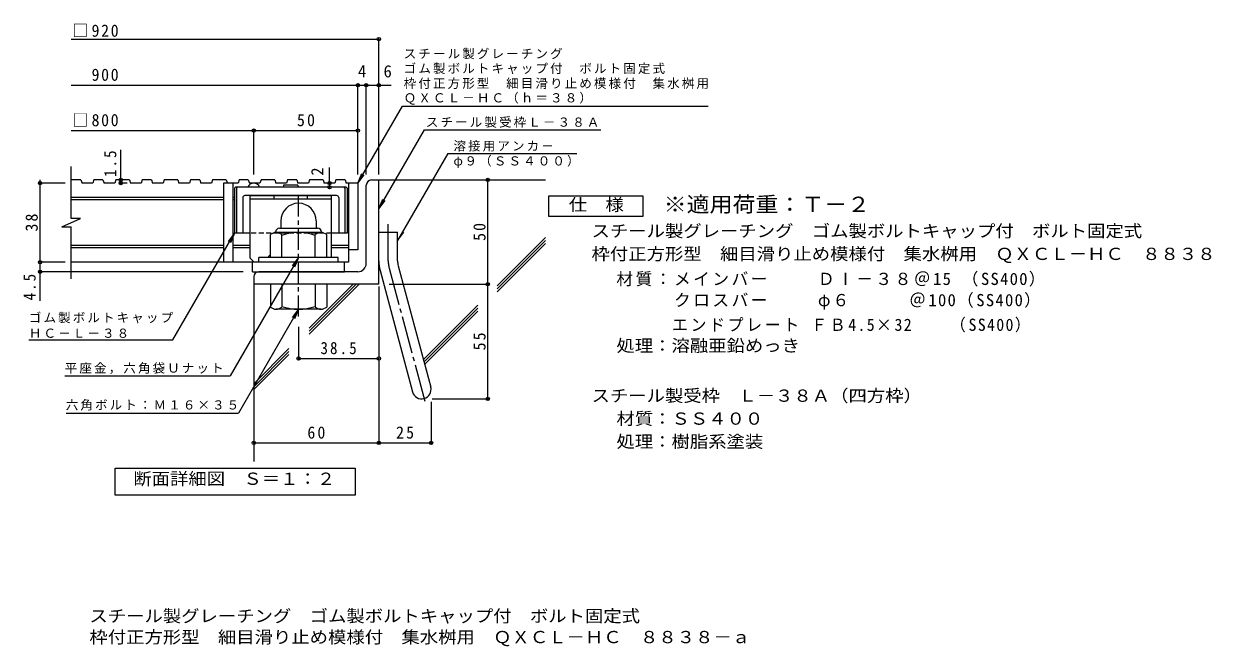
# Model space of a CAD drawing. Units: millimetres on the paper, enlarged 10 times, with parts at other scales. Extents: x -2136 to 2339, y -1943 to 1784.
# Drawn here: x -509 to 2339, y -1943 to -450 of the extents above; entities that cross this region are included whole.
import ezdxf
from ezdxf.enums import TextEntityAlignment as Align

# ---------------------------------------------------------------- set-up
doc = ezdxf.new("R2010")
doc.units = ezdxf.units.MM
doc.header["$LTSCALE"] = 10
doc.header["$PDMODE"] = 32
doc.header["$PDSIZE"] = 8
for name, pattern in [('CHAIN1', [8, 5, -1, 1, -1]), ('CHAIN2', [12, 9, -1, 1, -1]), ('DASHED1', [1.8, 1.2, -0.6])]:
    doc.linetypes.add(name, pattern=pattern)
for name, color, linetype, lineweight in [('D-1', 2, 'Continuous', 9), ('D-2', 3, 'Continuous', 9), ('D-4', 7, 'Continuous', 9), ('D-5', 7, 'Continuous', 9), ('D-6', 6, 'Continuous', 9), ('D-7', 6, 'Continuous', 9), ('D-8', 4, 'Continuous', 9)]:
    doc.layers.add(name, color=color, linetype=linetype, lineweight=lineweight)
doc.layers.add('F-4_F-4ﾚｲﾔ', color=2, linetype='Continuous')
doc.styles.add('ＭＳ ゴシック', font='')
doc.styles.get('ＭＳ ゴシック').set_extended_font_data('MS Gothic')

msp = doc.modelspace()

# ---------------------------------------------------------------- linework, layer by layer
at = {"layer": 'D-1'}
for p, q in [((325.34, -824.71), (342.84, -824.71)), ((342.84, -1074.71), (342.84, -824.71)), ((312.84, -1024.71), (312.84, -837.21)), ((107.84, -923.21), (107.84, -940.71)), ((192.84, -923.16), (192.84, -940.71)), ((82.84, -1010.71), (82.84, -955.91)), ((95.34, -949.71), (95.34, -950.71)), ((204.09, -950.71), (96.59, -950.71)), ((104.34, -940.71), (196.34, -940.71)), ((110.34, -1010.71), (110.34, -955.91)), ((190.34, -1010.71), (190.34, -955.91)), ((205.34, -949.71), (205.34, -950.71)), ((217.84, -1010.71), (217.84, -955.91)), ((342.84, -949.71), (387.84, -949.71)), ((387.84, -1018.79), (387.84, -949.71)), ((245.34, -1010.71), (55.34, -1010.71)), ((55.34, -1022.21), (55.34, -1010.71)), ((245.34, -1022.21), (245.34, -1010.71)), ((292.84, -1044.71), (55.34, -1044.71)), ((345.91, -1042.08), (423.87, -1333.04)), ((389.37, -1030.44), (467.33, -1321.39)), ((42.84, -1057.21), (42.84, -1074.71)), ((342.84, -1074.71), (42.84, -1074.71)), ((82.84, -1074.71), (82.84, -1129.52)), ((110.34, -1074.71), (110.34, -1129.52)), ((190.34, -1074.71), (190.34, -1129.52)), ((217.84, -1074.71), (217.84, -1129.52)), ((95.34, -1135.71), (95.34, -1134.71)), ((204.09, -1134.71), (96.59, -1134.71)), ((205.34, -1135.71), (205.34, -1134.71))]:
    msp.add_line(p, q, dxfattribs=at)
at = {"layer": 'D-1', "linetype": 'CHAIN1'}
msp.add_line((150.34, -1152.24), (150.34, -859.21), dxfattribs=at)
at = {"layer": 'D-1', "linetype": 'CHAIN2'}
for p, q in [((365.34, -1018.79), (365.34, -930.69)), ((367.64, -1036.26), (454.95, -1362.09))]:
    msp.add_line(p, q, dxfattribs=at)
at = {"layer": 'D-1'}
for centre, radius, start, end in [((325.34, -837.21), 12.5, 90, 180), ((150.34, -923.21), 42.5, 90, 180), ((150.39, -923.16), 42.45, 0, 90), ((96.59, -971.51), 20.8, 48.62012, 131.38165), ((104.34, -949.71), 9, 90, 180), ((150.34, -1070.71), 120, 70.52881, 109.47119), ((204.09, -971.51), 20.8, 48.61835, 131.37988), ((196.34, -949.71), 9, 0, 90), ((292.84, -1024.71), 20, 270, 0), ((432.84, -1018.79), 90, 180, 195), ((432.84, -1018.79), 45, 180, 195.00002), ((55.34, -1057.21), 12.5, 90, 180), ((96.59, -1113.91), 20.8, 228.61835, 311.37988), ((150.34, -1014.71), 120, 250.52881, 289.47119), ((204.09, -1113.91), 20.8, 228.62012, 311.38165), ((445.6, -1327.21), 22.5, 195.00014, 14.99991)]:
    msp.add_arc(centre, radius, start, end, dxfattribs=at)
at = {"layer": 'D-1', "linetype": 'CHAIN2'}
msp.add_arc((432.84, -1018.79), 67.5, 180, 194.99995, dxfattribs=at)
at = {"layer": 'D-2'}
for p, q in [((-371.31, -824.71), (-394.83, -824.71)), ((-371.31, -824.71), (-368.75, -832.21)), ((-318.59, -824.71), (-316.03, -832.21)), ((-255.18, -824.71), (-252.62, -832.21)), ((-202.46, -824.71), (-199.9, -832.21)), ((-139.04, -824.71), (-136.49, -832.21)), ((-86.33, -824.71), (-83.77, -832.21)), ((-22.91, -824.71), (-20.35, -832.21)), ((29.8, -824.71), (32.36, -832.21)), ((93.22, -824.71), (95.78, -832.21)), ((145.94, -824.71), (148.49, -832.21)), ((209.35, -824.71), (211.91, -832.21)), ((262.07, -824.71), (264.63, -832.21)), ((-343.18, -832.21), (-368.75, -832.21)), ((-290.47, -832.21), (-316.03, -832.21)), ((-227.05, -832.21), (-252.62, -832.21)), ((-174.34, -832.21), (-199.9, -832.21)), ((-110.92, -832.21), (-136.49, -832.21)), ((-58.2, -832.21), (-83.77, -832.21)), ((-29.66, -832.21), (-29.66, -1022.21)), ((5.21, -832.21), (-29.66, -832.21)), ((-7.16, -832.21), (-7.16, -1022.21)), ((57.93, -832.21), (32.36, -832.21)), ((174.06, -832.21), (148.49, -832.21)), ((292.84, -832.21), (264.63, -832.21)), ((270.34, -832.21), (270.34, -1022.21)), ((292.84, -832.21), (292.84, -992.21)), ((-29.66, -867.21), (-394.83, -867.21)), ((-29.66, -872.21), (-394.83, -872.21)), ((-3.41, -867.21), (-7.16, -867.21)), ((-3.41, -872.21), (-7.16, -872.21)), ((270.34, -867.21), (266.59, -867.21)), ((270.34, -872.21), (266.59, -872.21)), ((-416.94, -937.57), (-372.35, -916.86)), ((-416.94, -937.57), (-394.83, -937.57)), ((-394.83, -1062.21), (-394.83, -937.57)), ((-29.66, -982.21), (-394.83, -982.21)), ((-29.66, -987.21), (-394.83, -987.21)), ((34.09, -982.21), (-7.16, -982.21)), ((34.09, -987.21), (-7.16, -987.21)), ((270.34, -982.21), (229.09, -982.21)), ((270.34, -987.21), (229.09, -987.21)), ((292.84, -992.21), (270.44, -992.21)), ((270.34, -1022.21), (-394.83, -1022.21)), ((40.34, -1044.71), (40.34, -1022.21)), ((260.34, -1044.71), (260.34, -1022.21)), ((40.34, -1044.71), (260.34, -1044.71))]:
    msp.add_line(p, q, dxfattribs=at)
for points in [[(-372.35, -916.86), (-394.83, -916.86), (-394.83, -792.21)], [(-318.59, -824.71), (-340.63, -824.71), (-343.18, -832.21)], [(-255.18, -824.71), (-287.91, -824.71), (-290.47, -832.21)], [(-202.46, -824.71), (-224.5, -824.71), (-227.05, -832.21)], [(-139.04, -824.71), (-171.78, -824.71), (-174.34, -832.21)], [(-86.33, -824.71), (-108.36, -824.71), (-110.92, -832.21)], [(-22.91, -824.71), (-55.65, -824.71), (-58.2, -832.21)], [(29.8, -824.71), (7.77, -824.71), (5.21, -832.21)], [(93.22, -824.71), (60.48, -824.71), (57.93, -832.21)], [(145.94, -824.71), (123.9, -824.71), (121.34, -832.21), (95.78, -832.21)], [(209.35, -824.71), (176.62, -824.71), (174.06, -832.21)], [(262.07, -824.71), (240.03, -824.71), (237.48, -832.21), (211.91, -832.21)]]:
    msp.add_lwpolyline(points, dxfattribs=at)
msp.add_arc((42.84, -847.21), 15, 19.48201, 160.51799, dxfattribs=at)
at = {"layer": 'D-4'}
for p, q in [((342.84, -811.76), (342.84, -483.85)), ((-394.83, -486.85), (342.84, -486.85)), ((-394.83, -597.54), (372.21, -597.54)), ((292.84, -811.76), (292.84, -594.54)), ((312.84, -811.76), (312.84, -594.54)), ((-394.83, -706.29), (292.84, -706.29)), ((42.84, -811.76), (42.84, -703.29)), ((-276.12, -832.21), (-276.12, -752.6)), ((224.69, -832.21), (224.69, -794.56)), ((-469.54, -832.21), (-469.54, -824.71)), ((604.12, -1349.71), (604.12, -824.71)), ((-409.54, -832.21), (-472.54, -832.21)), ((-469.54, -1114.98), (-469.54, -832.21)), ((-260.37, -832.21), (-279.12, -832.21)), ((224.69, -842.21), (224.69, -832.21)), ((-409.54, -1022.21), (-472.54, -1022.21)), ((17.84, -1044.71), (-472.54, -1044.71)), ((342.84, -1080.15), (342.84, -1458.47)), ((367.84, -1074.71), (607.12, -1074.71)), ((150.34, -1177.24), (150.34, -1255.89)), ((150.34, -1252.89), (342.84, -1252.89)), ((468.1, -1357.21), (468.1, -1458.47)), ((470.6, -1349.71), (607.12, -1349.71)), ((42.84, -1455.47), (468.1, -1455.47))]:
    msp.add_line(p, q, dxfattribs=at)
at = {"layer": 'D-4', "color": 2}
msp.add_lwpolyline([(-289.15, -1580.63), (-289.15, -1515.63), (285.85, -1515.63), (285.85, -1580.63)], close=True, dxfattribs=at)
at = {"layer": 'D-4'}
for p in [(342.84, -486.85), (292.84, -597.54), (312.84, -597.54), (342.84, -597.54), (42.84, -706.29), (292.84, -706.29), (-276.12, -824.71), (604.12, -824.71), (-469.54, -832.21), (-276.12, -832.21), (224.69, -832.21), (224.69, -842.21), (-469.54, -1022.21), (-469.54, -1044.71), (604.12, -1074.71), (150.34, -1252.89), (342.84, -1252.89), (604.12, -1349.71), (42.84, -1455.47), (342.84, -1455.47), (468.1, -1455.47)]:
    msp.add_point(p, dxfattribs=at)
at = {"layer": 'D-5'}
for p, q in [((292.84, -832.21), (399.27, -647.88)), ((399.27, -647.88), (1132.49, -647.88)), ((342.84, -894.13), (452.45, -704.28)), ((452.45, -704.28), (875.27, -704.28)), ((508.13, -761.37), (387.84, -969.71)), ((508.13, -761.37), (817.53, -761.37)), ((292.84, -832.21), (302.41, -809.12)), ((292.84, -832.21), (308.06, -812.38)), ((342.84, -894.13), (352.41, -871.04)), ((342.84, -894.13), (358.06, -874.3)), ((-151.24, -1208.25), (-3.41, -952.21)), ((-3.41, -952.21), (-18.63, -972.05)), ((-3.41, -952.21), (-12.98, -975.31)), ((387.84, -969.71), (403.06, -949.88)), ((150.34, -1010.71), (-13.62, -1294.7)), ((150.34, -1010.71), (135.12, -1030.55)), ((150.34, -1010.71), (140.77, -1033.81)), ((150.34, -1134.71), (6.27, -1384.25)), ((150.34, -1134.71), (135.12, -1154.55)), ((150.34, -1134.71), (140.77, -1157.81)), ((-496.24, -1208.25), (-151.24, -1208.25)), ((-410.19, -1294.7), (-13.62, -1294.7)), ((-406.87, -1384.25), (6.27, -1384.25))]:
    msp.add_line(p, q, dxfattribs=at)
at = {"layer": 'D-5', "color": 2}
msp.add_lwpolyline([(750.76, -912.58), (750.76, -862.58), (975.76, -862.58), (975.76, -912.58)], close=True, dxfattribs=at)
at = {"layer": 'D-6'}
for p, q in [((342.84, -824.71), (742.84, -824.71)), ((626.92, -1078.54), (742.84, -962.62)), ((626.92, -1085.61), (742.84, -969.69)), ((626.92, -1092.68), (742.84, -976.76)), ((42.84, -1069.71), (42.84, -1500.04)), ((175.96, -1180.27), (281.52, -1074.71)), ((175.96, -1187.34), (288.58, -1074.71)), ((175.96, -1194.41), (295.66, -1074.71)), ((450.8, -1254.67), (580.43, -1125.03)), ((452.29, -1260.24), (580.43, -1132.1)), ((453.78, -1265.82), (580.43, -1139.17)), ((42.84, -1313.39), (127.14, -1229.08)), ((42.84, -1320.46), (127.14, -1236.15)), ((42.84, -1327.53), (127.14, -1243.22))]:
    msp.add_line(p, q, dxfattribs=at)
at = {"layer": 'D-7'}
for p, q in [((-3.41, -844.71), (-0.91, -842.21)), ((-3.41, -844.71), (-3.41, -952.21)), ((264.09, -842.21), (-0.91, -842.21)), ((1.59, -844.71), (4.09, -842.21)), ((1.59, -844.71), (1.59, -952.21)), ((148.86, -837.21), (148.86, -842.21)), ((261.59, -844.71), (259.09, -842.21)), ((261.59, -844.71), (261.59, -952.21)), ((266.59, -844.71), (264.09, -842.21)), ((266.59, -844.71), (266.59, -952.21)), ((16.59, -867.21), (16.59, -952.21)), ((241.59, -862.21), (21.59, -862.21)), ((246.59, -867.21), (246.59, -952.21)), ((34.09, -952.21), (-3.41, -952.21)), ((266.59, -952.21), (229.09, -952.21))]:
    msp.add_line(p, q, dxfattribs=at)
at = {"layer": 'D-7', "linetype": 'DASHED1'}
msp.add_line((229.09, -952.21), (34.09, -952.21), dxfattribs=at)
at = {"layer": 'D-7'}
msp.add_lwpolyline([(148.86, -837.21), (114.32, -837.21), (114.32, -842.21)], dxfattribs=at)
for centre, start, end in [((21.59, -867.21), 90, 180), ((241.59, -867.21), 0, 90)]:
    msp.add_arc(centre, 5, start, end, dxfattribs=at)
at = {"layer": 'D-8'}
for p, q in [((34.09, -869.71), (229.09, -869.71)), ((91.59, -869.71), (91.59, -862.21)), ((171.59, -869.71), (171.59, -862.21)), ((229.09, -1010.71), (229.09, -862.21)), ((34.09, -1012.21), (44.09, -1022.21))]:
    msp.add_line(p, q, dxfattribs=at)
for points in [[(34.09, -1012.21), (34.09, -862.21), (229.09, -862.21)], [(79.09, -1010.71), (79.09, -1007.21), (82.84, -1003.46)]]:
    msp.add_lwpolyline(points, dxfattribs=at)

# ---------------------------------------------------------------- texts
at = {"layer": 'D-4', "color": 2, "style": 'ＭＳ ゴシック'}
for s, p in [('4', (292.84, -587.54)), ('6', (354.09, -587.54))]:
    msp.add_text(s, height=29.33, dxfattribs=at).set_placement(p, align=Align.BOTTOM_LEFT)
msp.add_text('2', height=29.33, rotation=90, dxfattribs=at).set_placement((218.69, -814.56), align=Align.BOTTOM_LEFT)
at = {"layer": 'D-4', "color": 2, "style": 'ＭＳ ゴシック', "width": 1.1}
msp.add_text('断面詳細図\u3000Ｓ＝１：２', height=29.33, dxfattribs=at).set_placement((-245.73, -1564.66), align=Align.BOTTOM_LEFT)
at = {"layer": 'D-4', "color": 2, "char_height": 29.33, "attachment_point": 7, "style": 'ＭＳ ゴシック'}
for s, insert in [('\\T1.21;\\W0.95;□920', (-391.87, -482.19)), ('\\T1.21;\\W0.95;\u3000900', (-391.87, -587.54)), ('\\T1.21;\\W0.95;□800', (-391.87, -696.65)), ('\\T1.27;\\W0.95;50', (146.59, -696.29)), ('\\T1.28;\\W0.9;38.5', (202.84, -1242.89)), ('\\T1.27;\\W0.95;60', (171.59, -1445.47)), ('\\T1.27;\\W0.95;25', (384.22, -1445.47))]:
    msp.add_mtext(s, dxfattribs=dict(at, insert=insert))
at = {"layer": 'D-4', "color": 2, "char_height": 29.33, "attachment_point": 7, "rotation": 90, "style": 'ＭＳ ゴシック'}
for s, insert in [('\\T1.27;\\W0.9;1.5', (-286.12, -817.61)), ('\\T1.27;\\W0.95;38', (-474.54, -948.46)), ('\\T1.27;\\W0.95;50', (599.12, -970.96)), ('\\T1.27;\\W0.9;4.5', (-479.54, -1113.54)), ('\\T1.27;\\W0.95;55', (599.12, -1233.46))]:
    msp.add_mtext(s, dxfattribs=dict(at, insert=insert))
at = {"layer": 'D-5', "color": 2, "style": 'ＭＳ ゴシック', "width": 1.1}
for s, p in [('仕\u3000様', (798.26, -907.58)), ('スチール製グレーチング\u3000ゴム製ボルトキャップ付\u3000ボルト固定式', (852.85, -970.5)), ('枠付正方形型\u3000細目滑り止め模様付\u3000集水桝用\u3000ＱＸＣＬ－ＨＣ\u3000８８３８', (852.85, -1025.5)), ('処理：溶融亜鉛めっき', (912.56, -1245.5)), ('スチール製受枠\u3000Ｌ－３８Ａ（四方枠）', (852.85, -1365.5)), ('材質：ＳＳ４００', (912.56, -1420.5)), ('処理：樹脂系塗装', (912.56, -1475.5))]:
    msp.add_text(s, height=29.33, dxfattribs=at).set_placement(p, align=Align.BOTTOM_LEFT)
at = {"layer": 'D-5', "color": 3, "style": 'ＭＳ ゴシック', "width": 1.1}
msp.add_text('※適用荷重：Ｔ－２', height=36.66, dxfattribs=at).set_placement((1025.76, -912.58), align=Align.BOTTOM_LEFT)
at = {"layer": 'D-5', "char_height": 21.99, "attachment_point": 7, "style": 'ＭＳ ゴシック'}
for s, insert in [('\\T1.17;スチール製グレーチング', (402.49, -535.42)), ('\\T1.17;ゴム製ボルトキャップ付\u3000ボルト固定式', (402.49, -571)), ('\\T1.17;枠付正方形型\u3000細目滑り止め模様付\u3000集水桝用', (402.49, -606.58)), ('\\T1.17;ＱＸＣＬ－ＨＣ（ｈ＝３８）', (402.49, -644.35)), ('\\T1.17;スチール製受枠Ｌ－３８Ａ', (455.57, -699.52)), ('\\T1.17;溶接用アンカ－', (521.77, -756.71)), ('\\T1.17;φ９（ＳＳ４００）', (521.77, -796.02)), ('\\T1.17;ゴム製ボルトキャップ', (-496.24, -1168.6)), ('\\T1.17;ＨＣ－Ｌ－３８', (-496.24, -1203.6)), ('\\T1.17;平座金，六角袋Ｕナット', (-410.19, -1290.05)), ('\\T1.17;六角ボルト：Ｍ１６×３５', (-407.8, -1377.71))]:
    msp.add_mtext(s, dxfattribs=dict(at, insert=insert))
at = {"layer": 'D-5', "color": 2, "char_height": 29.33, "attachment_point": 7, "style": 'ＭＳ ゴシック'}
for s, insert in [('\\T1.15;材質：メインバー\u3000\u3000\\~ＤⅠ－３８＠15\\~（SS400）', (912.56, -1080.5)), ('\\T1.15;\u3000\u3000\u3000クロスバー\u3000\u3000\\~φ６\u3000\u3000\u3000＠100（SS400）', (912.56, -1135.5)), ('\\T1.17;\\W0.95;\u3000\u3000\u3000エンドプレート\\~ＦＢ4.5×32\\~\\~\\~\\~（SS400）', (912.56, -1190.5))]:
    msp.add_mtext(s, dxfattribs=dict(at, insert=insert))
at = {"layer": 'F-4_F-4ﾚｲﾔ', "style": 'ＭＳ ゴシック', "width": 1.1}
for s, p in [('スチール製グレーチング\u3000ゴム製ボルトキャップ付\u3000ボルト固定式', (-351.08, -1893.83)), ('枠付正方形型\u3000細目滑り止め模様付\u3000集水桝用\u3000ＱＸＣＬ－ＨＣ\u3000８８３８－ａ', (-351.08, -1944.38))]:
    msp.add_text(s, height=29.33, dxfattribs=at).set_placement(p, align=Align.BOTTOM_LEFT)

doc.saveas('drawing.dxf')
